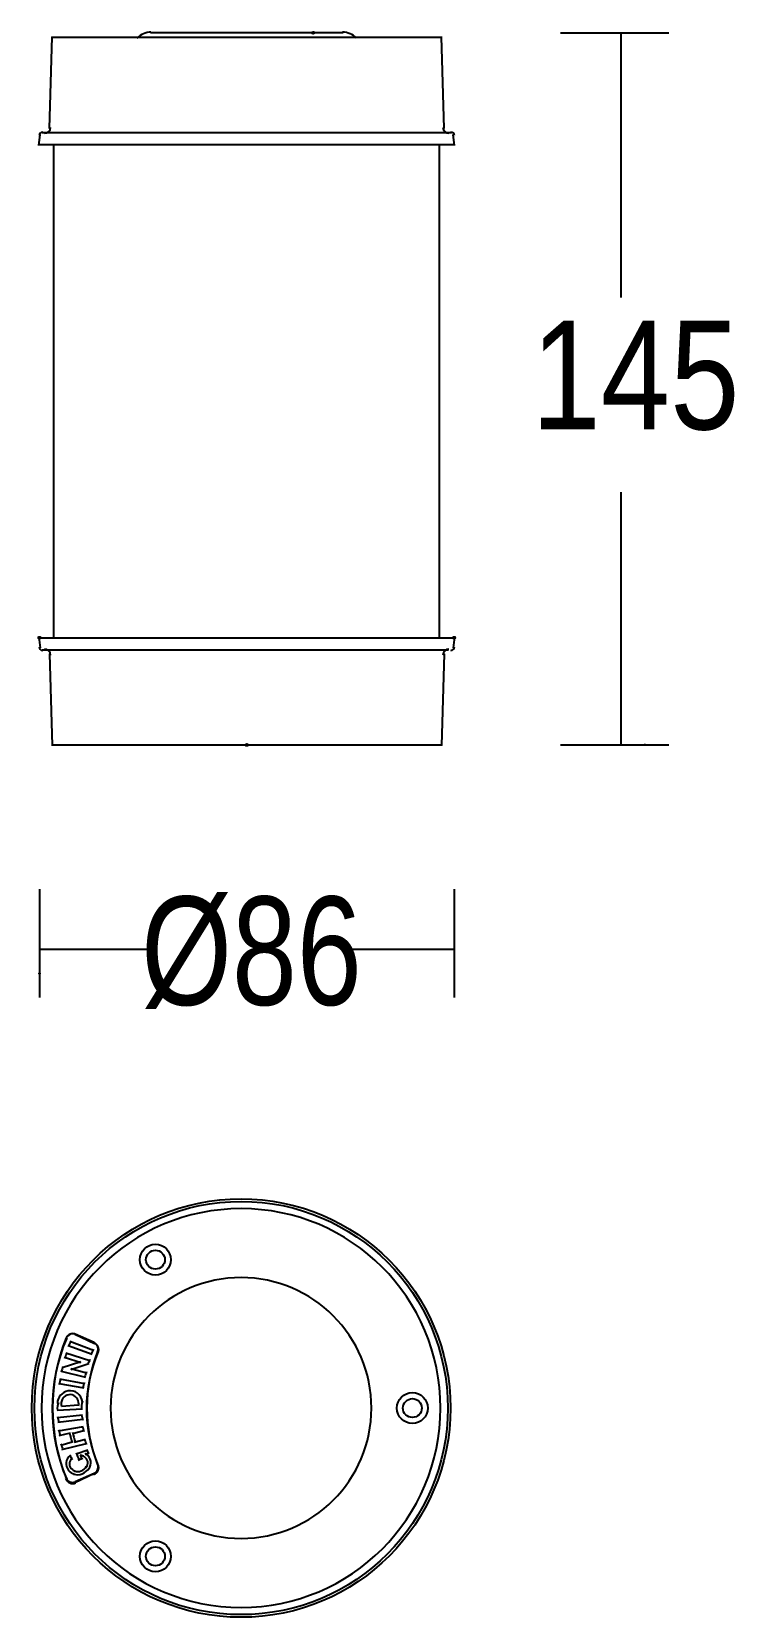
# Model space of a CAD drawing. Extents: x 0 to 89, y 0 to 201.
import ezdxf

# ---------------------------------------------------------------- set-up
doc = ezdxf.new("R2010")
doc.units = 0
doc.layers.add('LIVELLO_1', color=160, linetype='Continuous')
doc.styles.add('STD', font='txt')

# ---------------------------------------------------------------- blocks, each defined once
blk = doc.blocks.new('AI9-BLK1')
at = {"layer": 'LIVELLO_1', "color": 7}
for p, q in [((-42.72, 88.24), (-42.37, 99.87)), ((7.09, 99.79), (-42.45, 99.79)), ((-5.45, 100.4), (-29.91, 100.4)), ((7.36, 88.24), (7.01, 99.87)), ((22.12, 100.4), (35.88, 100.4)), ((29.78, 100.4), (29.78, 66.8)), ((-44.05, 86.11), (-43.88, 87.49)), ((8.29, 87.71), (-43.65, 87.71)), ((8.69, 86.11), (8.52, 87.49)), ((8.62, 86.18), (-43.98, 86.18)), ((-42.14, 23.62), (-42.14, 86.18)), ((6.78, 23.62), (6.78, 86.18)), ((29.78, 42.1), (29.78, 10.01)), ((-44.05, 23.7), (-43.88, 22.32)), ((-43.98, 23.62), (8.62, 23.62)), ((8.69, 23.7), (8.52, 22.32)), ((-43.65, 22.09), (7.9, 22.09)), ((-42.72, 21.57), (-42.37, 9.94)), ((7.36, 21.57), (7.01, 9.94)), ((-42.45, 10.01), (7.09, 10.01)), ((22.12, 10.01), (35.88, 10.01)), ((-43.98, -8.3), (-43.98, -22.05)), ((8.62, -8.3), (8.62, -22.05)), ((-29.95, -15.95), (-43.98, -15.95)), ((8.62, -15.95), (-5.41, -15.95)), ((-40.32, -66.22), (-37.3, -67.33)), ((-40.12, -65.65), (-37.12, -66.81)), ((-36.98, -65.99), (-39.49, -64.8)), ((-37.05, -65.84), (-39.44, -64.78)), ((-41.1, -69), (-38.73, -68.23)), ((-40.79, -67.71), (-38.73, -68.36)), ((-40.63, -67.13), (-37.57, -68.11)), ((-41.24, -69.46), (-38.12, -70.24)), ((-40.02, -69.26), (-37.73, -68.5)), ((-40.02, -69.13), (-38.01, -69.7)), ((-41.51, -71.05), (-38.36, -71.59)), ((-41.42, -70.45), (-38.28, -71.04)), ((-41.72, -74.4), (-38.54, -74.24)), ((-41.18, -73.91), (-39.03, -73.75)), ((-41.69, -75.36), (-38.53, -75.01)), ((-41.65, -75.96), (-38.49, -75.55)), ((-41.55, -77.06), (-38.41, -76.47)), ((-41.46, -77.65), (-40.04, -77.3)), ((-41.25, -78.84), (-39.83, -78.44)), ((-39.77, -77.36), (-38.33, -77.01)), ((-39.57, -78.49), (-38.14, -78.09)), ((-41.13, -79.43), (-38.03, -78.63)), ((-39.31, -79.95), (-37.84, -79.45)), ((-38.19, -80.06), (-37.73, -79.84)), ((-36.98, -82.47), (-39.49, -83.66)), ((-37.05, -82.45), (-39.44, -83.51)), ((-39.08, -80.78), (-38.56, -80.53))]:
    blk.add_line(p, q, dxfattribs=at)
for centre, radius in [((-9.27, 100.4), 0.13), ((-17.68, 10.01), 0.13), ((-18.4, -74.15), 26.56), ((-18.4, -74.15), 26.22), ((-29.27, -55.32), 1.96), ((-29.27, -55.32), 1.2), ((3.33, -74.15), 1.96), ((3.33, -74.15), 1.2), ((-29.27, -92.97), 1.96), ((-29.27, -92.97), 1.2)]:
    blk.add_circle(centre, radius, dxfattribs=at)
for centre, major_axis, ratio in [((-9.2, 100.48), (0, -0.0548), 0.974843), ((-43.98, 23.62), (0.001, -0.133), 0.969514), ((-44.05, 23.62), (-0.001, -0.133), 0.41125), ((8.62, 23.62), (-0.002, -0.133), 0.974633), ((8.69, 23.62), (0, -0.133), 0.402202), ((32.82, 10.01), (0, -0.0548), 0.974843), ((-17.75, 9.94), (0.0534, 0), 0.974194), ((-43.98, -19), (0.0534, 0), 0.974194)]:
    blk.add_ellipse(centre, major_axis=major_axis, ratio=ratio, dxfattribs=at)
for points in [[(-29.84, 100.48), (-30.49, 100.48), (-31.12, 100.2), (-31.61, 99.71)], [(-3.76, 99.71), (-4.24, 100.2), (-4.87, 100.48), (-5.52, 100.48)], [(-43.57, 87.79), (-43.82, 87.79), (-44.03, 87.59), (-44.03, 87.34)], [(-43.33, 87.64), (-42.92, 87.64), (-42.58, 87.97), (-42.57, 88.39)], [(7.21, 88.39), (7.22, 87.97), (7.56, 87.64), (7.97, 87.64)], [(8.67, 87.34), (8.67, 87.59), (8.46, 87.79), (8.21, 87.79)], [(-44.03, 22.47), (-44.03, 22.22), (-43.82, 22.01), (-43.57, 22.01)], [(-42.57, 21.42), (-42.58, 21.83), (-42.92, 22.17), (-43.33, 22.17)], [(7.97, 22.17), (7.56, 22.17), (7.22, 21.83), (7.21, 21.42)], [(8.21, 22.01), (8.46, 22.01), (8.67, 22.22), (8.67, 22.47)], [(-18.4, -48.84), (-32.38, -48.84), (-43.71, -60.17), (-43.71, -74.15)], [(-18.4, -57.6), (-27.54, -57.6), (-34.95, -65.01), (-34.95, -74.15)], [(-40.52, -65.27), (-42.99, -71.02), (-42.99, -77.43), (-40.52, -83.19)], [(-40.6, -65.25), (-42.89, -70.96), (-42.89, -77.33), (-40.6, -83.04)], [(-39.99, -65.65), (-40.1, -65.89), (-40.21, -66.12), (-40.32, -66.35)], [(-36.54, -67.1), (-36.32, -66.62), (-36.57, -66.07), (-37.11, -65.86)], [(-36.6, -66.96), (-36.43, -66.52), (-36.63, -66.03), (-37.05, -65.84)], [(-40.5, -67.13), (-40.6, -67.36), (-40.7, -67.6), (-40.79, -67.84)], [(-36.52, -66.97), (-38.52, -71.63), (-38.52, -76.82), (-36.52, -81.48)], [(-36.6, -66.96), (-38.42, -71.58), (-38.42, -76.72), (-36.6, -81.34)], [(-37.57, -67.98), (-37.67, -68.2), (-37.77, -68.41), (-37.86, -68.64)], [(-37.12, -66.68), (-37.23, -66.9), (-37.33, -67.11), (-37.44, -67.33)], [(-40.97, -68.87), (-41.06, -69.11), (-41.15, -69.35), (-41.24, -69.59)], [(-38.01, -69.57), (-38.1, -69.79), (-38.18, -70.01), (-38.26, -70.23)], [(-41.28, -70.45), (-41.37, -70.69), (-41.44, -70.93), (-41.51, -71.18)], [(-38.28, -70.91), (-38.35, -71.13), (-38.42, -71.36), (-38.49, -71.59)], [(-43.71, -74.15), (-43.71, -88.12), (-32.38, -99.45), (-18.4, -99.45)], [(-41.58, -73.46), (-41.69, -73.77), (-41.73, -74.09), (-41.71, -74.4)], [(-38.53, -73.26), (-38.64, -73.63), (-38.68, -74), (-38.67, -74.37)], [(-34.95, -74.15), (-34.95, -83.28), (-27.54, -90.69), (-18.4, -90.69)], [(-41.69, -75.23), (-41.64, -75.48), (-41.58, -75.72), (-41.52, -75.96)], [(-38.66, -75.01), (-38.61, -75.23), (-38.55, -75.46), (-38.49, -75.68)], [(-38.55, -76.47), (-38.48, -76.69), (-38.41, -76.92), (-38.33, -77.14)], [(-41.55, -76.93), (-41.49, -77.17), (-41.41, -77.41), (-41.33, -77.65)], [(-40.17, -77.3), (-40.07, -77.72), (-39.95, -78.15), (-39.83, -78.57)], [(-39.77, -77.23), (-39.67, -77.65), (-39.56, -78.07), (-39.44, -78.49)], [(-38.27, -78.09), (-38.19, -78.31), (-38.11, -78.53), (-38.03, -78.76)], [(-41.25, -78.71), (-41.17, -78.95), (-41.09, -79.19), (-41, -79.43)], [(-40.1, -80.14), (-40.02, -80.33), (-39.93, -80.52), (-39.85, -80.72)], [(-39.31, -79.82), (-39.2, -80.14), (-39.08, -80.46), (-38.95, -80.78)], [(-38.8, -80.15), (-38.72, -80.32), (-38.64, -80.49), (-38.56, -80.66)], [(-37.97, -79.45), (-37.89, -79.63), (-37.81, -79.8), (-37.73, -79.98)], [(-39.65, -82.54), (-38.91, -82.76), (-38.13, -82.46), (-37.69, -81.78)], [(-39.54, -82.15), (-38.97, -82.33), (-38.36, -82.09), (-38.01, -81.54)], [(-37.11, -82.6), (-36.57, -82.39), (-36.32, -81.84), (-36.54, -81.35)], [(-37.05, -82.45), (-36.63, -82.26), (-36.43, -81.77), (-36.6, -81.34)]]:
    blk.add_open_spline(points, degree=3, dxfattribs=at)
for points, knots in [([(-18.4, -99.45), (-4.43, -99.45), (6.9, -88.12), (6.9, -74.15), (6.9, -60.17), (-4.43, -48.84), (-18.4, -48.84)], [0, 0, 0, 0, 1, 1, 1, 2, 2, 2, 2]), ([(-18.4, -90.69), (-9.27, -90.69), (-1.86, -83.28), (-1.86, -74.15), (-1.86, -65.01), (-9.27, -57.6), (-18.4, -57.6)], [0, 0, 0, 0, 1, 1, 1, 2, 2, 2, 2]), ([(-39.36, -64.81), (-39.85, -64.57), (-40.42, -64.82), (-40.64, -65.36), (-40.64, -65.37), (-40.65, -65.39), (-40.66, -65.4)], [0, 0, 0, 0, 1, 1, 1, 2, 2, 2, 2]), ([(-39.44, -64.78), (-39.88, -64.59), (-40.39, -64.78), (-40.59, -65.22), (-40.59, -65.23), (-40.6, -65.24), (-40.6, -65.25)], [0, 0, 0, 0, 1, 1, 1, 2, 2, 2, 2]), ([(-38.53, -73.37), (-38.66, -72.46), (-39.48, -71.83), (-40.35, -71.97), (-41.12, -72.1), (-41.7, -72.78), (-41.71, -73.59)], [0, 0, 0, 0, 1, 1, 1, 2, 2, 2, 2]), ([(-39.04, -73.88), (-38.88, -73.27), (-39.24, -72.64), (-39.83, -72.48), (-40.43, -72.32), (-41.03, -72.69), (-41.19, -73.3), (-41.24, -73.5), (-41.23, -73.71), (-41.18, -73.91)], [0, 0, 0, 0, 1, 1, 1, 2, 2, 2, 3, 3, 3, 3]), ([(-40.03, -80.14), (-40.68, -80.61), (-40.79, -81.48), (-40.28, -82.07), (-40.09, -82.3), (-39.82, -82.47), (-39.52, -82.55)], [0, 0, 0, 0, 1, 1, 1, 2, 2, 2, 2]), ([(-38.04, -81.67), (-37.71, -81.24), (-37.82, -80.63), (-38.28, -80.32), (-38.43, -80.22), (-38.61, -80.16), (-38.8, -80.15)], [0, 0, 0, 0, 1, 1, 1, 2, 2, 2, 2]), ([(-37.74, -81.91), (-37.24, -81.29), (-37.39, -80.43), (-38.09, -79.98), (-38.13, -79.96), (-38.16, -79.95), (-38.19, -79.93)], [0, 0, 0, 0, 1, 1, 1, 2, 2, 2, 2]), ([(-39.94, -80.58), (-40.32, -81), (-40.27, -81.61), (-39.81, -81.96), (-39.7, -82.05), (-39.56, -82.12), (-39.41, -82.16)], [0, 0, 0, 0, 1, 1, 1, 2, 2, 2, 2]), ([(-40.66, -83.05), (-40.46, -83.61), (-39.89, -83.88), (-39.4, -83.65), (-39.38, -83.65), (-39.37, -83.64), (-39.36, -83.64)], [0, 0, 0, 0, 1, 1, 1, 2, 2, 2, 2]), ([(-40.6, -83.04), (-40.42, -83.49), (-39.91, -83.7), (-39.47, -83.52), (-39.46, -83.52), (-39.45, -83.52), (-39.44, -83.51)], [0, 0, 0, 0, 1, 1, 1, 2, 2, 2, 2])]:
    blk.add_open_spline(points, degree=3, knots=knots, dxfattribs=at)
at = {"layer": 'LIVELLO_1', "color": 7, "attachment_point": 1, "style": 'STD'}
for s, insert, char_height in [('\\fArial Narrow|b0|i0;\\H13.8169;\\C7;145', (18.43, 63.88), 13.8169), ('\\fArial Narrow|b0|i0;\\H13.7601;\\W0.94;\\C7;Ø86', (-31.09, -9.23), 13.7601)]:
    blk.add_mtext(s, dxfattribs=dict(at, insert=insert, char_height=char_height))

msp = doc.modelspace()

# ---------------------------------------------------------------- block references
at = {"layer": 'LIVELLO_1', "color": 7}
msp.add_blockref('AI9-BLK1', (45.095094, 100.837859), dxfattribs=at)

doc.saveas('drawing.dxf')
